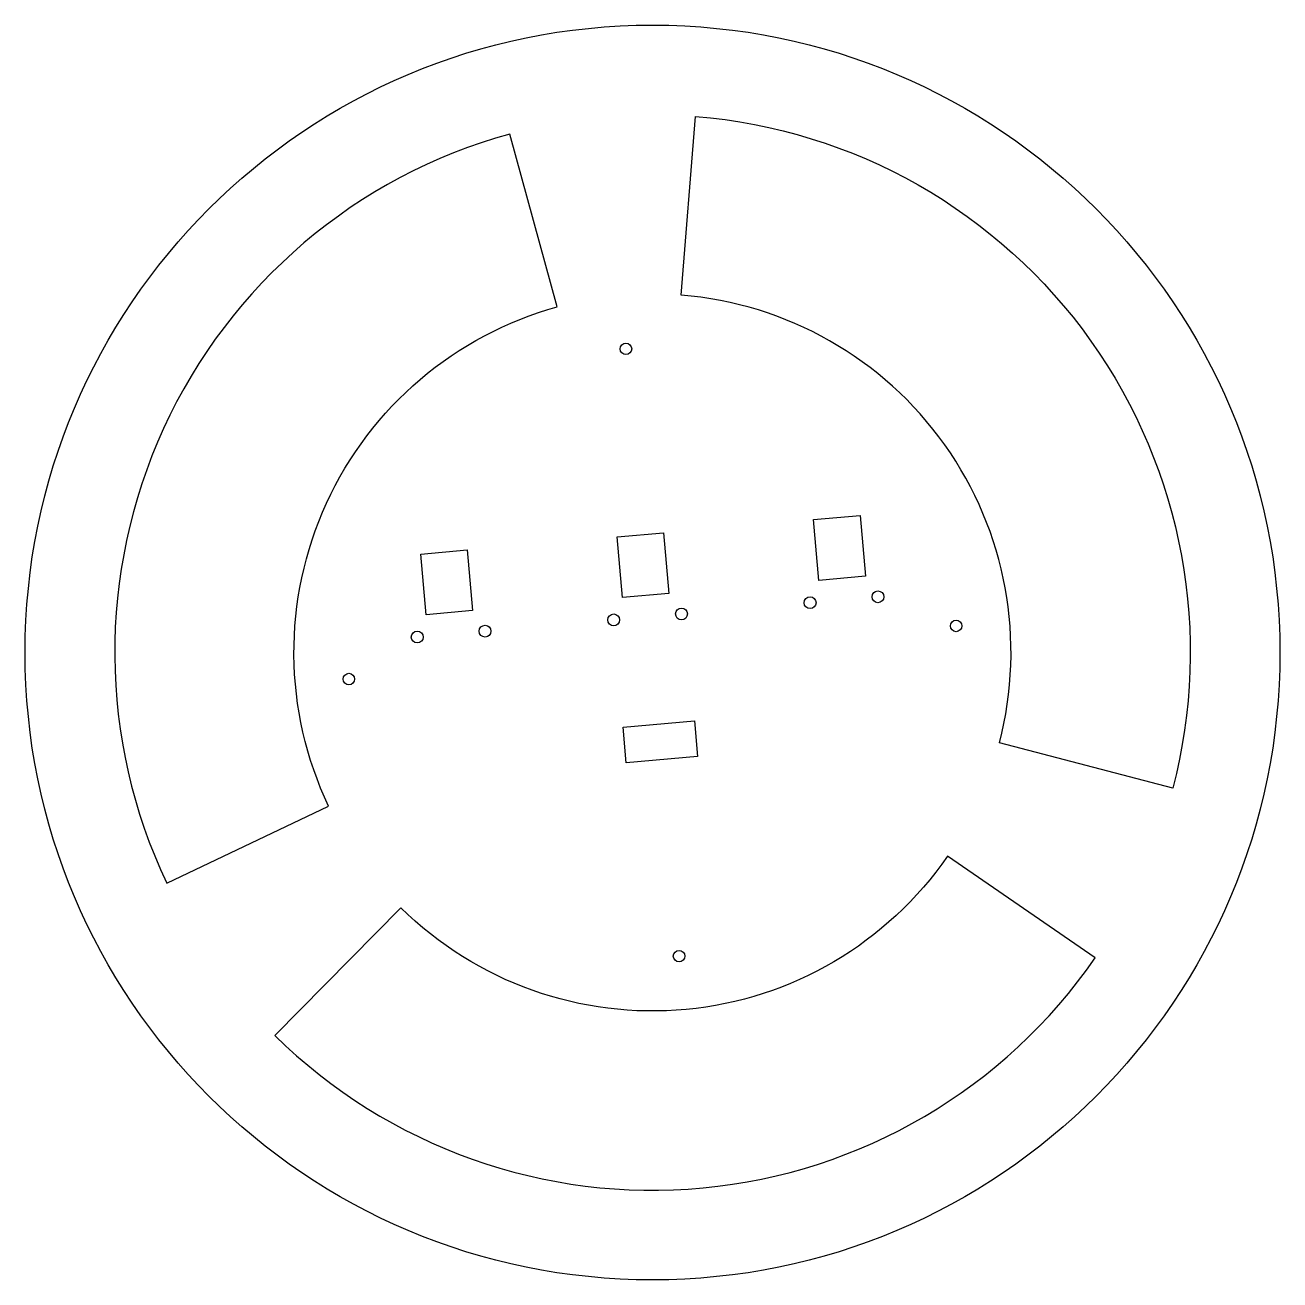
# Model space of a CAD drawing. Header units: millimetres. Extents: x -175 to 175, y -175 to 175.
import ezdxf

# ---------------------------------------------------------------- set-up
doc = ezdxf.new("R2010")
doc.units = ezdxf.units.MM
doc.header["$MEASUREMENT"] = 0

msp = doc.modelspace()

# ---------------------------------------------------------------- linework, layer by layer
for points in [[(145.15, -37.82), (96.77, -25.21, 0.466308), (8.03, 99.68), (12.04, 149.52, -0.466308)], [(-39.82, 144.62, 0.466308), (-135.51, -64.33), (-90.34, -42.89, -0.466308), (-26.55, 96.41)], [(-105.33, -106.8, 0.466308), (123.46, -85.19), (82.31, -56.79, -0.466308), (-70.22, -71.2)]]:
    msp.add_lwpolyline(points, format="xyb", close=True)
for points in [[(46.42, 20.12), (44.94, 37.06), (57.89, 38.19), (59.37, 21.26)], [(3.1, 33.4), (4.58, 16.46), (-8.37, 15.33), (-9.85, 32.26)], [(-63.16, 10.54), (-64.64, 27.47), (-51.69, 28.6), (-50.21, 11.67)], [(11.71, -19.05), (12.58, -29.01), (-7.35, -30.76), (-8.22, -20.8)]]:
    msp.add_lwpolyline(points, close=True)
for centre, radius in [((0, 0), 175), ((-7.41, 84.68), 1.6), ((43.96, 13.88), 1.65), ((62.88, 15.54), 1.65), ((-10.83, 9.09), 1.65), ((8.09, 10.75), 1.65), ((-46.7, 5.95), 1.65), ((84.68, 7.41), 1.6), ((-65.62, 4.3), 1.65), ((-84.68, -7.41), 1.6), ((7.41, -84.68), 1.6)]:
    msp.add_circle(centre, radius)

doc.saveas('drawing.dxf')
